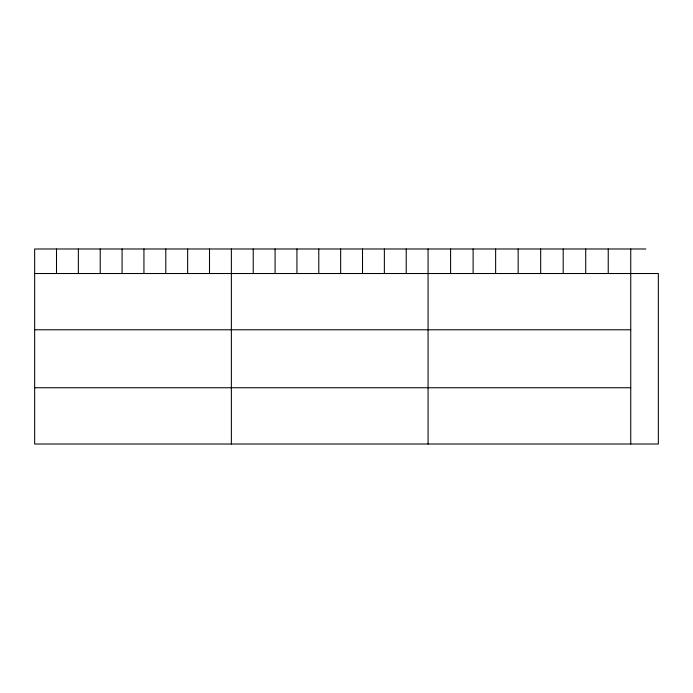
<?xml version="1.0" encoding="UTF-8"?>
<svg xmlns="http://www.w3.org/2000/svg" width="693" height="693" viewBox="0 0 693 693"><rect width="100%" height="100%" fill="white"/><g stroke="black" fill="none" stroke-linecap="round" stroke-linejoin="round"><path stroke-width="1.04" d="M645.867 248.986L34.65 248.986L34.65 444.014L658.35 444.014L658.35 273.518L34.65 273.518M34.65 329.781L630.751 329.781M34.65 387.751L630.751 387.751M630.751 248.986L630.751 444.014M608.237 248.986L608.237 273.518M585.715 248.986L585.715 273.518M563.192 248.986L563.192 273.518M540.679 248.986L540.679 273.518M518.156 248.986L518.156 273.518M495.634 248.986L495.634 273.518M473.12 248.986L473.12 273.518M450.597 248.986L450.597 273.518M428.075 248.986L428.075 444.014M406.219 248.986L406.219 273.518M384.364 248.986L384.364 273.518M362.508 248.986L362.508 273.518M340.653 248.986L340.653 273.518M318.789 248.986L318.789 273.518M296.933 248.986L296.933 273.518M275.078 248.986L275.078 273.518M253.222 248.986L253.222 273.518M231.367 248.986L231.367 444.014M209.503 248.986L209.503 273.518M187.647 248.986L187.647 273.518M165.792 248.986L165.792 273.518M143.936 248.986L143.936 273.518M122.081 248.986L122.081 273.518M100.225 248.986L100.225 273.518M78.361 248.986L78.361 273.518M56.505 248.986L56.505 273.518"/></g></svg>
